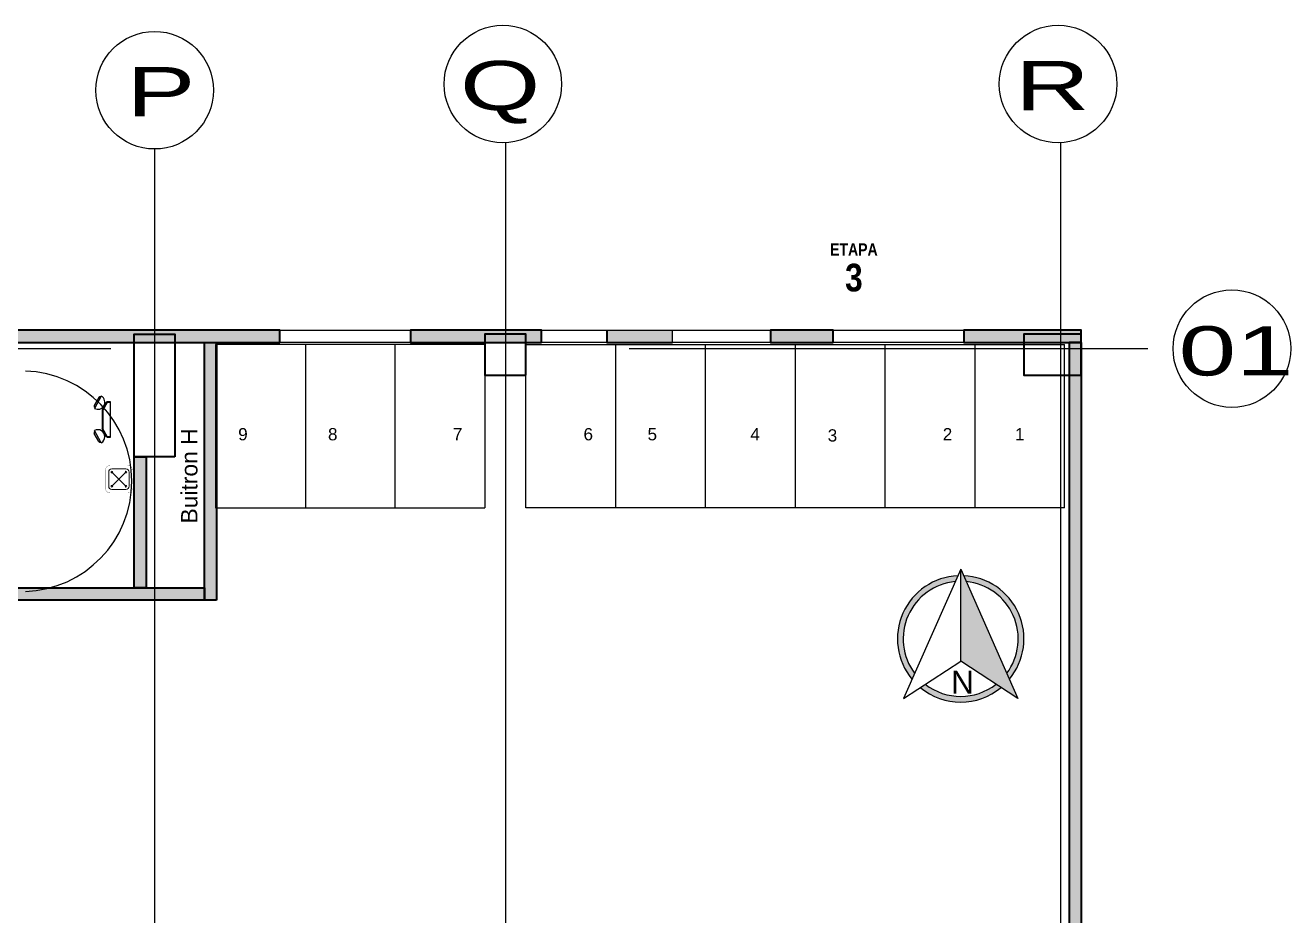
# Model space of a CAD drawing. Header units: millimetres. Extents: x -430 to 485, y 17 to 957.
# Drawn here: x 177.87 to 193.36, y 93.16 to 104.07 of the extents above; entities that cross this region are included whole.
import ezdxf

# ---------------------------------------------------------------- set-up
doc = ezdxf.new("R2010")
doc.units = ezdxf.units.MM
for name, pattern in [('Center', [50.800000000000004, 31.75, -6.35, 6.35, -6.35]), ('DASHED2', [9.524999999999995, 6.349999999999998, -3.174999999999998]), ('LÍNEAS_OCULTASX2', [0.75, 0.5, -0.25])]:
    doc.linetypes.add(name, pattern=pattern)
doc.layers.add('-auxiliar', color=190, linetype='Continuous', plot=False)
for name, color, linetype in [('-CN-GYD-ILUMINACION-EM', 1, 'Continuous'), ('-CN-GYD-TEXTOS', 7, 'Continuous'), ('-parquead', 8, 'Continuous'), ('A-HATCH CONCRETO', 8, 'Continuous'), ('EJE-ESTRUCTURA', 8, 'Center'), ('GG_PISO 3', 8, 'Continuous'), ('JCA_HATCH 254', 252, 'Continuous'), ('JCA_TEXTO1', 8, 'Continuous'), ('JCA_TEXTO2', 8, 'Continuous'), ('LUMINARIA DE EMERGENCIA', 1, 'Continuous'), ('NORTE', 7, 'Continuous'), ('PROYECCION', 8, 'DASHED2'), ('Textos-espacios', 8, 'Continuous')]:
    doc.layers.add(name, color=color, linetype=linetype)
for name, color, linetype, lineweight in [('-CN-GYD-TUBERÍA TOMACORRIENTE PVC', 86, 'Continuous', 18), ('Muro', 9, 'Continuous', 40), ('TEXTOS', 250, 'Continuous', 20)]:
    doc.layers.add(name, color=color, linetype=linetype, lineweight=lineweight)
doc.layers.add('-CN-GYD-VENTANA GRAFICA', color=7, linetype='Continuous', lineweight=5, true_color=0xa953a0)
doc.layers.add('Estructura', color=7, linetype='Continuous', lineweight=40, true_color=0x4f4f4f)
doc.styles.add('GYD', font='arial.ttf', dxfattribs={"height": 2.5})
doc.styles.add('STANDAR NEGRITA', font='ARIALNB.TTF', dxfattribs={"height": 0.2})
doc.styles.get("Standard").update_dxf_attribs({"font": 'arial.ttf'})
doc.styles.add('style2', font='arial.ttf', dxfattribs={"width": 1.5})

# ---------------------------------------------------------------- blocks, each defined once
blk = doc.blocks.new('A$Cf847e5f9')
at = {"true_color": 0x636466}
h = blk.add_hatch(color=251, dxfattribs=at)
h.dxf.hatch_style = 1
h.paths.add_polyline_path([(7.58050407669748, 4.098524202206081), (17.59202635149605, -2.408514848999726), (7.58050407669748, 20.18606879080784)])
h = blk.add_hatch(color=256)
h.dxf.hatch_style = 1
h.paths.add_polyline_path([(-0.94312186425298, 0.9494558211669748), (-0.4847831444880946, 1.983861204767678, -0.5848295359797837), (6.622567956391208, 18.02414304187989), (7.080906676156091, 19.05854842548058, 0.6189912042310991)])
h.paths.add_polyline_path([(15.64579129788306, 1.983861204767674), (16.10413001764794, 0.9494558211669766, 0.6189912042310984), (8.08010147723887, 19.05854842548059), (8.538440197003752, 18.02414304187989, -0.5848295359797837)])
h = blk.add_hatch(color=256)
h.dxf.hatch_style = 1
h.paths.add_polyline_path([(1.385788353309327, 0.07223768784916818), (0.5037579510758707, -0.5010423902595669, 0.3615957892369189), (14.65725020231909, -0.5010423902595651), (13.77521980008563, 0.07223768784916818, -0.3441968564565537)])
for points in [[(-2.431018198101093, -2.408514848999726), (7.58050407669748, 4.098524202206081)], [(17.59202635149605, -2.408514848999726), (7.58050407669748, 4.098524202206081)]]:
    blk.add_lwpolyline(points)
at = {"layer": 'NORTE'}
for q in [(-2.431018198101093, -2.408514848999726), (17.59202635149605, -2.408514848999722)]:
    blk.add_line((7.58050407669748, 20.18606879080784), q, dxfattribs=at)
blk.add_lwpolyline([(7.58050407669748, 4.098524202206079), (7.58050407669748, 20.18606879080784)], dxfattribs=at)
for radius, start, end in [(11.06489848546787, 92.58787349379153, 219.6164463319811), (10.06489848546787, 95.46144600724448, 216.7428738185284), (11.06489848546787, 320.3835536680187, 87.41212650620848), (10.06489848546787, 323.2571261814716, 84.53855399275572), (10.06489848546787, 232.0133959843519, 307.986604015648), (11.06489848546787, 230.2404458544649, 309.759554145535)]:
    blk.add_arc((7.58050407669748, 8.004934494684854), radius, start, end, dxfattribs=at)
at = {"layer": 'NORTE', "insert": (5.882752237990786, 2.428072909700354), "char_height": 4, "attachment_point": 1}
blk.add_mtext_dynamic_manual_height_columns('N', width=1.32313678102264, gutter_width=12.5, heights=[0], dxfattribs=at)
blk = doc.blocks.new('Caja de paso')
at = {"layer": '-CN-GYD-TUBERÍA TOMACORRIENTE PVC', "const_width": 0.001731914791993357}
blk.add_lwpolyline([(-0.1111074788310162, 0.06666448730015873), (-0.1111074788310162, -0.0666644873133464, 0.414213562373095), (-0.0666644872969897, -0.1111074788479982), (0.06666448731620278, -0.1111074788473161, 0.414213562373095), (0.1111074788503288, -0.0666644873133464), (0.1111074788502577, 0.06666448730015873, 0.414213562373095), (0.06666448731620278, 0.1111074788341284), (-0.0666644872969897, 0.1111074788341284, 0.414213562373095)], format="xyb", close=True, dxfattribs=at)
at = {"layer": '-CN-GYD-TUBERÍA TOMACORRIENTE PVC'}
blk.add_lwpolyline([(-0.05655350296930806, -0.0818932347738155), (0.05655350297833195, -0.0818932347738155, 0.414213562373095), (0.08189323477196808, -0.05655350298115991), (0.08189323477196808, 0.05655350296729011, 0.414213562373095), (0.05655350297833195, 0.0818932347599457), (-0.05655350296930806, 0.0818932347599457, 0.414213562373095), (-0.08189323476298682, 0.05655350296729011), (-0.08189323476298682, -0.05655350298115991, 0.414213562373095)], format="xyb", close=True, dxfattribs=at)
at = {"layer": '-CN-GYD-TUBERÍA TOMACORRIENTE PVC', "linetype": 'LÍNEAS_OCULTASX2'}
for points in [[(-0.05655350299296913, 0.05655350299639395), (0.05655350297855932, -0.05655350298047779)], [(0.05655350297833195, 0.05655350296729011), (-0.05655350296930806, -0.05655350298115991)]]:
    blk.add_lwpolyline(points, dxfattribs=at)
at = {"layer": '-CN-GYD-TUBERÍA TOMACORRIENTE PVC'}
for centre in [(-0.05655350299296913, 0.05655350299639395), (0.05655350297833195, 0.05655350296729011), (-0.05655350296930806, -0.05655350298115991), (0.0565535030019646, -0.05655350300980899)]:
    blk.add_circle(centre, 0.006649555164749646, dxfattribs=at)
blk = doc.blocks.new('*U524')
at = {"layer": '-CN-GYD-ILUMINACION-EM', "ltscale": 0.3}
for p, q in [((-144.8555144005331, 269.6567464868731), (-200.0727043749175, 170.1589188685939)), ((-114.3254153577691, 285.4020000948476), (-197.2809699069694, 135.9214222106293)), ((-118.9484761202257, 277.0715417171905), (-118.9484761202257, 277.0715417171905)), ((-192.6579091445456, 144.2518805882846), (-192.6579091445456, 144.2518805882846)), ((-114.3254153577691, -285.4020000948476), (-197.2809699069694, -135.9214222106293)), ((-192.6579091445456, -144.2518805882846), (-192.6579091445456, -144.2518805882846)), ((-144.8555144005331, -269.6567464868731), (-200.0727043749175, -170.1589188685939)), ((-118.9484761202257, -277.0715417171905), (-118.9484761202257, -277.0715417171905))]:
    blk.add_line(p, q, dxfattribs=at)
at = {"layer": '-CN-GYD-ILUMINACION-EM'}
for p, q in [((0, 217.3761630178888), (-45.96778274938697, 217.3761630178888)), ((0, 207.3761630178979), (-40.19428005747613, 207.3761630178979)), ((0, -217.3761630178888), (0, 217.3761630178888)), ((-104.330600420697, 116.2887975382891), (-104.330600420697, -116.2887975382891)), ((-94.33060042068973, 113.609305613978), (-94.33060042068973, -113.609305613978)), ((-45.96778274938697, -217.3761630178888), (0, -217.3761630178888)), ((-40.19428005747613, -207.3761630178979), (0, -207.3761630178979))]:
    blk.add_line(p, q, dxfattribs=at)
for points in [[(-45.96778274938697, 217.3761630178888), (-104.330600420697, 116.2887975382891)], [(-40.19428005747613, 207.3761630178979), (-94.33060042068973, 113.609305613978)], [(-56.33407816395629, 199.4212126735983), (-70.38234275180002, 207.5319820150416)], [(-96.33407816396357, 130.1391803708048), (-110.3823427518073, 138.2499497122462)], [(-96.33407816396357, -130.1391803708048), (-110.3823427518073, -138.2499497122462)], [(-45.96778274938697, -217.3761630178888), (-104.330600420697, -116.2887975382891)], [(-40.19428005747613, -207.3761630178979), (-94.33060042068973, -113.609305613978)], [(-56.33407816395629, -199.4212126735983), (-70.38234275180002, -207.5319820150416)]]:
    blk.add_lwpolyline(points, dxfattribs=at)
at = {"layer": '-CN-GYD-ILUMINACION-EM', "ltscale": 0.3}
for centre, radius, start, end in [((-183.4117876195633, 160.9127973435989), 19.05457715046982, 150.9715322643217, 240.9715322644635), ((-155.8031926324184, 210.6617111528521), 85.47816562608546, 240.9715322644635, 60.97153226446343), ((-128.1945976451898, 260.4106249618781), 19.05457715046982, 60.97153226446343, 150.9715322643217), ((-183.4117876195633, -160.9127973435989), 19.05457715046982, 119.0284677355366, 209.0284677356783), ((-155.8031926324184, -210.6617111528521), 85.47816562608546, 299.0284677355365, 119.0284677355366), ((-128.1945976451898, -260.4106249618781), 19.05457715046982, 209.0284677356783, 299.0284677355365)]:
    blk.add_arc(centre, radius, start, end, dxfattribs=at)
at = {"layer": '-CN-GYD-TEXTOS', "style": 'GYD'}
blk.add_attdef('5', (-68.4573127865151, -405.5300890543676), '', height=125, rotation=90, dxfattribs=at)
blk = doc.blocks.new('estructura etapa 3')
at = {"layer": 'EJE-ESTRUCTURA'}
for p, q in [((-856.4036016545161, -6655.279212803549), (-856.4036016820845, -6714.839146025753)), ((-849.6036016545162, -6655.279212803549), (-849.6036016820846, -6714.839146025753)), ((-860.702003368614, -6655.354214752224), (-860.7020033947304, -6714.914148188363)), ((-860.7019977284467, -6655.354214753336), (-860.7019977560151, -6714.91414797554)), ((-892.9860445924601, -6657.798833804482), (-848.0261795347758, -6657.79883380616))]:
    blk.add_line(p, q, dxfattribs=at)
at = {"layer": 'Estructura'}
for points in [[(-860.451997728394, -6659.123953526823), (-860.9519977276957, -6659.123953525441), (-860.9519977277464, -6657.623953524859), (-860.4519977291432, -6657.623953525776)], [(-856.1536016539923, -6658.123953549038), (-856.1536016546385, -6657.623953543479), (-856.6536016556862, -6657.623953543695), (-856.65360165504, -6658.123953549253)], [(-849.3536016539923, -6658.123953549038), (-849.3536016546385, -6657.623953543479), (-850.0545018062253, -6657.624073241468), (-850.0545018055791, -6658.124073247026)]]:
    blk.add_lwpolyline(points, close=True, dxfattribs=at)
at = {"layer": 'JCA_TEXTO1', "linetype": 'Continuous'}
for centre in [(-860.6994719254246, -6654.63439246905), (-856.4350582538615, -6654.559390507698), (-856.4350526136938, -6654.559390511358), (-849.6350582538615, -6654.559390507698), (-849.6350526136938, -6654.559390511358), (-847.5063572402532, -6657.79883380616)]:
    blk.add_circle(centre, 0.719822294522596, dxfattribs=at)
at = {"layer": 'JCA_TEXTO2', "style": 'style2', "width": 1.5}
for s, p in [('P', (-861.0437195772715, -6654.953994745763)), ('Q', (-856.9596232354041, -6654.878992788072)), ('R', (-850.1596232354042, -6654.878992788072)), ('01', (-848.1578317900962, -6658.128537523275))]:
    blk.add_text(s, height=0.6030684033583463, rotation=0.02931006920963407, dxfattribs=at).set_placement(p)
blk = doc.blocks.new('A$C972f9415')
at = {"layer": 'A-HATCH CONCRETO', "ltscale": 0.03}
h = blk.add_hatch(color=256, dxfattribs=at)
h.dxf.hatch_style = 1
h.paths.add_polyline_path([(52.10770347235251, 57.89626258541011), (52.10770347730016, 58.04626258540975)], flags=17)
h.paths.add_polyline_path([(52.10770347886586, 57.89626258541011), (52.10770347660258, 58.04626258540975), (50.67440618226141, 58.04626264242961), (50.67440618312907, 57.89626264242997)])
h.paths.add_polyline_path([(49.07443125624235, 57.8962626329394), (49.07443125397862, 58.04626263293903), (48.30560572952612, 58.04626261033809), (48.30560573039423, 57.89626273748763), (47.10560573178958, 57.89626258541011), (47.10560572952585, 58.04626258540975), (46.29892229907495, 58.04626258773715), (46.29891552899738, 57.89626258773751)])
h.paths.add_polyline_path([(45.49891552969478, 57.89626258541011), (45.49892229837718, 58.04626258540975), (43.89541607599534, 58.04626258540975), (43.895416076853, 57.89626258541011)])
h.paths.add_polyline_path([(42.29544113619426, 57.89626367496476), (42.29544114840195, 58.04626367496439), (32.52981681865407, 58.04626258541521), (32.52981681952218, 57.89626258541557)])
h.paths.add_polyline_path([(30.92984189220118, 57.89626258180942), (30.92984189106977, 58.04626258180906), (28.93003444254686, 58.04626619062037), (28.93003444340451, 57.89626619062074)])
h.paths.add_polyline_path([(27.33005951609397, 57.89627150058095), (27.33005951496256, 58.04627150058059), (26.02809859715074, 58.0462207770197), (26.02809859715074, 57.89622077702006)])
h.paths.add_polyline_path([(25.22809919058494, 57.8962611148936), (25.22809918832166, 58.04626111489324), (23.85812057934658, 58.0459639601977), (23.85812057934658, 57.89596396019806)])
h.paths.add_polyline_path([(23.0581205793514, 57.89645650152761), (23.0581205793514, 58.04645650152725), (21.25693435088709, 58.04621511975984), (21.25693435175521, 57.8962151197602)])
h.paths.add_polyline_path([(19.65695942484348, 57.89718094920318), (19.65695942258066, 58.04718094920281), (19.05373342976912, 58.04626258545522), (19.05373342976912, 57.89626258545559)])
h.paths.add_polyline_path([(17.85373342977385, 57.89561824177963), (17.85373342977385, 58.04561824177927), (14.65364761188806, 58.04635919350585), (14.65364761275617, 57.89635436608842)])
h.paths.add_polyline_path([(13.45364761987452, 57.89625266446546), (13.45364761874265, 58.0462526644651), (12.85241133710628, 58.04635918975146), (12.85241133753556, 57.89635436233402), (12.05241192391935, 57.89781580051294), (12.05241075073212, 58.04631950153816), (7.227002876573749, 58.04635831602627), (7.227002877441862, 57.89635348860884), (12.11389577722997, 57.89781580051294), (14.11366581414262, 57.89635677596016)])
at = {"layer": 'JCA_HATCH 254'}
h = blk.add_hatch(color=256, dxfattribs=at)
h.paths.add_polyline_path([(41.52225979071176, 54.74169261026236), (41.37225979127101, 54.74169261252518), (41.3722631379373, 57.89635381632525), (41.52226796535473, 57.89635381545759)])
h.paths.add_polyline_path([(33.01253973360866, 54.74170004525968), (33.01253973587194, 54.89170004470088), (41.37225987062578, 54.89169717237655), (41.37225986975812, 54.74169234495912)])
h.paths.add_polyline_path([(40.66017596828573, 54.89169761970243), (40.51017596884543, 54.89169762196616), (40.51017818094209, 56.49635710145503), (40.66018300835952, 56.49635710058737)])
h.paths.add_polyline_path([(33.16254338054199, 55.8883428919562), (33.01254338110124, 55.88834289421902), (33.01254560055844, 56.49635844057502), (33.16255042797587, 56.49635843970736)])
edge = h.paths.add_edge_path()
edge.add_line((40.51017818020631, 57.5463853894762), (40.51017818246959, 57.69638538891741))
edge.add_line((40.51017818177155, 57.69638780290552), (40.51017818090389, 57.54638297548809))
at = {"layer": 'JCA_HATCH 254', "linetype": 'Continuous', "ltscale": 0.3, "true_color": 0x636466, "transparency": 33554687}
h = blk.add_hatch(color=251, dxfattribs=at)
h.dxf.hatch_style = 1
h.paths.add_polyline_path([(52.11318735551043, 57.89635364662945), (51.96318252739451, 57.8963536471133), (51.96315046836702, 14.89581769241886), (52.11315529718144, 14.89581769123652)])
at = {"layer": '-auxiliar', "elevation": -201.2575820056484}
for points in [[(40.66017596828573, 54.89169761970334), (40.51017596884543, 54.89169762196707), (40.51017818094209, 56.49635710145503), (40.66018300835952, 56.49635710058737)], [(33.01253973360866, 54.74170004525968), (33.01253973587194, 54.89170004470088), (41.37225983822685, 54.89169749592111), (41.37225983735874, 54.74169266850367)]]:
    blk.add_lwpolyline(points, close=True, dxfattribs=at)
at = {"layer": '-parquead'}
blk.add_line((45.49891552856428, 58.04626258540975), (47.10560572952585, 58.04626258540975), dxfattribs=at)
for points in [[(42.295440555938, 58.04548597785833), (43.89541607599534, 58.04626258540975), (43.89541607598534, 57.89626258541011), (42.29544172867548, 57.89703919296153)], [(47.10560572952585, 58.04626268046923), (48.30560572952612, 58.04626264242961), (48.30560572952612, 57.89626273748763), (47.10560573178958, 57.89626258541011)], [(49.07443126049242, 58.04626258540975), (50.67440618269524, 58.04626254737013), (50.67440618269524, 57.89626264242816), (49.0744312627557, 57.89626249035064)]]:
    blk.add_lwpolyline(points, close=True, dxfattribs=at)
for points in [[(46.29891891403616, 58.04626258540975), (46.29891891446044, 57.89626259006491), (45.49891553082711, 57.89626258541011), (45.49891552856428, 58.04626258540975)], [(44.80857428117855, 57.87135226180726), (41.50908819056934, 57.87135226180726), (41.50908819056843, 55.87135226180817), (44.80857428117946, 55.87135226180817)], [(42.60891688743908, 57.87135226180726), (42.60891688743908, 55.87135226180817)], [(43.70874558430882, 55.87135226180817), (43.70874558430882, 57.87135226180635)], [(44.80857428117855, 57.87135226180726), (44.80857428117946, 55.87135226180817)], [(51.90754646344743, 55.87135225084694), (45.30857428222629, 55.87135225084694), (45.30857428222629, 57.87135225084512)], [(45.30857428222629, 57.87135225084512), (51.90754646344743, 57.87135225084512)], [(46.40840297909693, 57.87135225084603), (46.40840297909693, 55.87135225084694)], [(47.50823167596667, 55.87135225084694), (47.50823167596667, 57.87135225084512)], [(48.60806037283731, 57.87135225084603), (48.60806037283731, 55.87135225084694)], [(49.70788906970705, 55.87135225084694), (49.70788906970705, 57.87135225084512)], [(50.80771776657679, 57.87135225084603), (50.8077177665777, 55.87135225084694)], [(51.90754646344743, 55.87135225084694), (51.90754646344743, 57.87135225084512)]]:
    blk.add_lwpolyline(points, dxfattribs=at)
at = {"layer": 'Muro'}
for points in [[(42.2954411362029, 57.89626258541011), (42.29544114841059, 58.04626258540975), (32.52981681865407, 58.04626258540975), (32.52981681952218, 57.89626258541011)], [(45.4989121453545, 57.89626259955821), (45.49891891403689, 58.04626259955785), (43.89541607599534, 58.04626258540975), (43.895416076853, 57.89626258541011)], [(49.07443124972855, 57.89626258541011), (49.07443126049242, 58.04626258540975), (48.30560572952612, 58.04626264242961), (48.30560573039423, 57.89626264242997)], [(52.10770347235251, 57.89626258541011), (52.10770348311593, 58.04626258540975), (50.67440618226141, 58.04626264242961), (50.67440618312907, 57.89626264242997)], [(41.52225979071176, 54.74169261026236), (41.37225979127101, 54.74169261252518), (41.3722631379373, 57.89635381708922), (41.52226796535473, 57.89635381622156)], [(52.11318735551043, 57.89635364662945), (51.96318252739451, 57.8963536471133), (51.96315046836702, 14.89581769241886), (52.11315529718144, 14.89581769123652)], [(40.66017596828573, 54.89169761970243), (40.51017596884543, 54.89169762196616), (40.51017818094209, 56.49635710145503), (40.66018300835952, 56.49635710058737)], [(33.01253974076184, 54.74169971243828), (33.01253974302512, 54.89169971187948), (41.37225987062578, 54.89169717237655), (41.37225986975812, 54.74169234495912)]]:
    blk.add_lwpolyline(points, close=True, dxfattribs=at)
blk.add_lwpolyline([(46.29891891403616, 58.04626258540975), (46.29891891490428, 57.89626258541011), (47.10560573178958, 57.89626258541011)], dxfattribs=at)
at = {"layer": 'PROYECCION'}
blk.add_arc((39.13283763863859, 56.19648666453759), 1.350673761203649, 271.9763897557201, 88.02362468030806, dxfattribs=at)
at = {"layer": 'Muro'}
blk.add_blockref('estructura etapa 3', (901.4621759389914, 6715.619984677877), dxfattribs=at)
at = {"layer": 'Textos-espacios', "char_height": 0.15}
for s, insert, attachment_point, rotation in [('9', (41.78589508066483, 56.84751129725737), 1, 359.9999999753422), ('8', (42.88572377753502, 56.84751129725737), 1, 359.9999999753422), ('7', (44.53176739108306, 56.84751129725737), 3, 2.465781125686972e-08), ('6', (46.13159608900054, 56.84751128629614), 3, 2.465781125686972e-08), ('5', (46.79905215307411, 56.84751128629614), 1, 359.9999999753422), ('4', (48.17471786369327, 56.84751128629614), 3, 2.465781125686972e-08), ('3', (49.00580857793233, 56.83328947837526), 1, 359.9999999753422), ('2', (50.5309108764813, 56.84751128629614), 3, 2.465781125686972e-08), ('1', (51.41587054293626, 56.84751128629614), 3, 2.465781125686972e-08)]:
    blk.add_mtext_dynamic_manual_height_columns(s, width=0.8914474690222656, gutter_width=5, heights=[0], dxfattribs=dict(at, insert=insert, attachment_point=attachment_point, rotation=rotation))

msp = doc.modelspace()

# ---------------------------------------------------------------- block references
at = {"layer": '-CN-GYD-VENTANA GRAFICA', "linetype": 'Continuous', "ltscale": 10, "xscale": 1.523145158877299, "yscale": 1.523145158877299, "zscale": 1.523145158877299}
msp.add_blockref('Caja de paso', (179.011977282402, 98.50756016853857), dxfattribs=at)
msp.add_blockref('A$C972f9415', (138.6868571307203, 42.28573045826639))
at = {"layer": 'LUMINARIA DE EMERGENCIA', "linetype": 'Continuous', "ltscale": 10, "xscale": 0.001, "yscale": 0.001, "zscale": 0.001}
msp.add_blockref('*U524', (178.9104375913065, 99.23849997608812), dxfattribs=at)
at = {"layer": 'NORTE', "xscale": 0.07, "yscale": 0.07}
msp.add_blockref('A$Cf847e5f9', (188.7905723574067, 95.99145082059232), dxfattribs=at)

# ---------------------------------------------------------------- texts
at = {"layer": 'GG_PISO 3', "insert": (186.8474061508989, 100.8025387180684), "char_height": 0.15, "attachment_point": 7, "rotation": 359.999999975327, "style": 'STANDAR NEGRITA'}
msp.add_mtext_dynamic_manual_height_columns('\\pxqc;ETAPA\\P{\\H2.255x;3}', width=2.331323377438819, gutter_width=10, heights=[0], dxfattribs=at)
at = {"layer": 'GG_PISO 3', "char_height": 0.15}
for s, insert, attachment_point, rotation in [('9', (180.4727522113853, 99.13324175552376), 1, 359.9999999753422), ('8', (181.5725809082555, 99.13324175552376), 1, 359.9999999753422), ('7', (183.2186245218036, 99.13324175552376), 3, 2.465781125686972e-08), ('6', (184.8184532197211, 99.13324174456253), 3, 2.465781125686972e-08), ('5', (185.4859092837946, 99.13324174456253), 1, 359.9999999753422), ('4', (186.8615749944138, 99.13324174456253), 3, 2.465781125686972e-08), ('3', (187.6926657086528, 99.11901993664165), 1, 359.9999999753422), ('2', (189.2177680072018, 99.13324174456253), 3, 2.465781125686972e-08), ('1', (190.1027276736568, 99.13324174456253), 3, 2.465781125686972e-08)]:
    msp.add_mtext_dynamic_manual_height_columns(s, width=0.8914474690222656, gutter_width=5, heights=[0], dxfattribs=dict(at, insert=insert, attachment_point=attachment_point, rotation=rotation))
at = {"layer": 'TEXTOS'}
msp.add_text('Buitron H', height=0.2, rotation=89.9331414428377, dxfattribs=at).set_placement((179.9731551558165, 97.96466314870511))
msp.add_text('Buitron H', height=0.2, rotation=89.9331414428377, dxfattribs=at).set_placement((179.9731551558165, 97.96466314870511))

doc.saveas('drawing.dxf')
